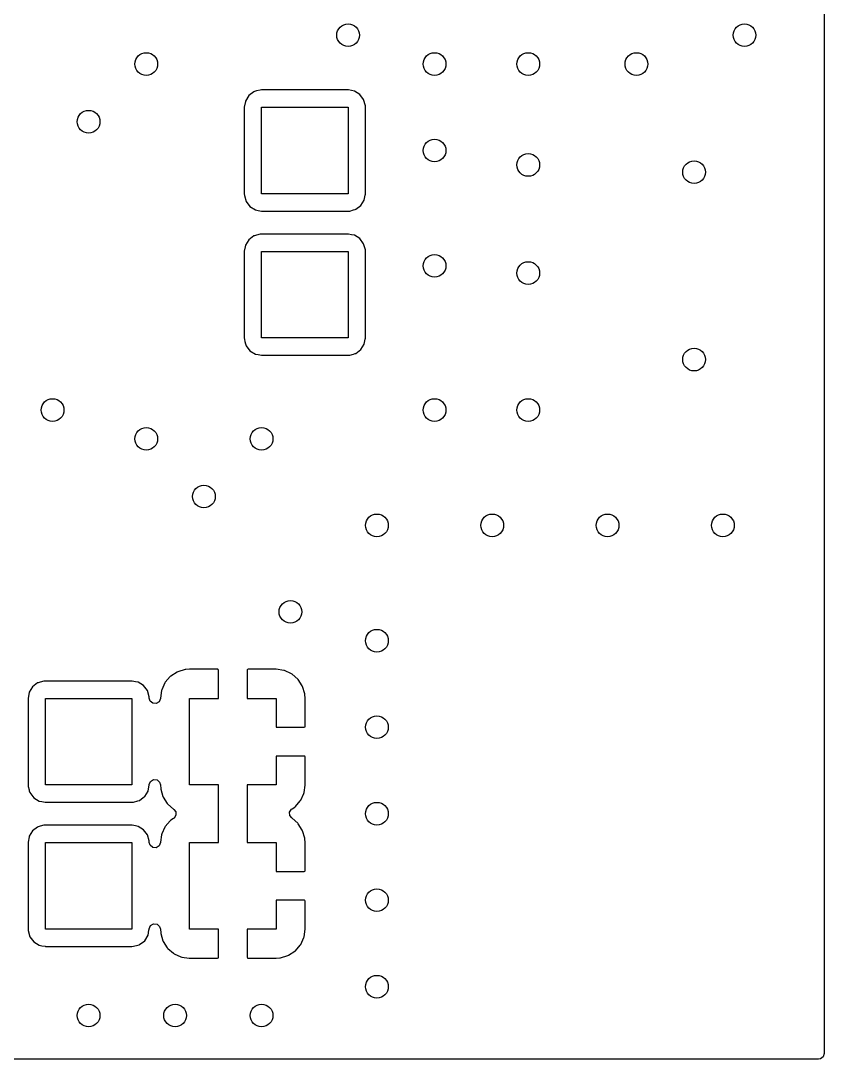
# Model space of a CAD drawing. Extents: x 0.03 to 2.37, y 0.03 to 1.57.
# Drawn here: x 1.813 to 2.37, y 0.03 to 0.75 of the extents above; entities that cross this region are included whole.
import ezdxf

# ---------------------------------------------------------------- set-up
doc = ezdxf.new("R2010")
doc.units = 0
doc.header["$MEASUREMENT"] = 0
doc.layers.add('BLACK', color=7, linetype='CONTINUOUS')

msp = doc.modelspace()

# ---------------------------------------------------------------- linework, layer by layer
at = {"layer": 'BLACK', "linetype": 'CONTINUOUS'}
for p, q in [((2.37031, 1.56642), (2.37031, 0.033583)), ((1.97464, 0.700767), (1.97111, 0.698103)), ((1.97499, 0.700865), (1.97464, 0.700767)), ((1.97649, 0.701294), (1.97499, 0.700865)), ((1.97499, 0.700865), (1.97499, 0.700865)), ((1.97889, 0.701976), (1.97649, 0.701294)), ((1.98, 0.702028), (1.97889, 0.701976)), ((2.04, 0.702028), (1.98, 0.702028)), ((2.04018, 0.701994), (2.04, 0.702028)), ((2.04247, 0.701566), (2.04018, 0.701994)), ((2.04018, 0.701994), (2.04018, 0.701994)), ((2.04434, 0.701215), (2.04247, 0.701566)), ((2.0481, 0.698888), (2.04434, 0.701215)), ((2.05077, 0.695361), (2.0481, 0.698888)), ((1.96872, 0.69399), (1.96801, 0.690177)), ((1.96878, 0.694345), (1.96872, 0.69399)), ((1.97111, 0.698103), (1.96878, 0.694345)), ((2.05198, 0.69111), (2.05077, 0.695361)), ((1.96801, 0.690177), (1.96797, 0.69)), ((1.96797, 0.69), (1.96797, 0.63)), ((1.96801, 0.690177), (1.96801, 0.690177)), ((1.98, 0.63), (1.98, 0.69)), ((1.98, 0.69), (2.04, 0.69)), ((2.04, 0.69), (2.04, 0.63)), ((2.05203, 0.69), (2.05198, 0.69111)), ((2.05203, 0.63), (2.05203, 0.69)), ((1.96797, 0.63), (1.96802, 0.62889)), ((1.96802, 0.62889), (1.96923, 0.624639)), ((2.04, 0.63), (1.98, 0.63)), ((2.05122, 0.625655), (2.05186, 0.629115)), ((2.05186, 0.629115), (2.05199, 0.629823)), ((2.05199, 0.629823), (2.05203, 0.63)), ((2.05199, 0.629823), (2.05199, 0.629823)), ((1.96923, 0.624639), (1.9719, 0.621112)), ((1.9719, 0.621112), (1.97566, 0.618785)), ((2.04536, 0.619233), (2.04889, 0.621897)), ((2.04889, 0.621897), (2.05122, 0.625655)), ((1.97566, 0.618785), (1.97753, 0.618434)), ((1.97753, 0.618434), (1.97982, 0.618006)), ((1.97982, 0.618006), (1.97982, 0.618006)), ((1.97982, 0.618006), (1.98, 0.617972)), ((1.98, 0.617972), (2.04, 0.617972)), ((2.04, 0.617972), (2.04111, 0.618024)), ((2.04111, 0.618024), (2.04378, 0.618785)), ((2.04378, 0.618785), (2.04501, 0.619135)), ((2.04501, 0.619135), (2.04536, 0.619233)), ((2.04501, 0.619135), (2.04501, 0.619135)), ((1.97111, 0.598103), (1.96878, 0.594345)), ((1.97464, 0.600767), (1.97111, 0.598103)), ((1.97499, 0.600865), (1.97464, 0.600767)), ((1.97649, 0.601294), (1.97499, 0.600865)), ((1.97499, 0.600865), (1.97499, 0.600865)), ((1.97889, 0.601976), (1.97649, 0.601294)), ((1.98, 0.602028), (1.97889, 0.601976)), ((2.04, 0.602028), (1.98, 0.602028)), ((2.04018, 0.601994), (2.04, 0.602028)), ((2.04247, 0.601566), (2.04018, 0.601994)), ((2.04018, 0.601994), (2.04018, 0.601994)), ((2.04434, 0.601215), (2.04247, 0.601566)), ((2.0481, 0.598888), (2.04434, 0.601215)), ((2.05077, 0.595361), (2.0481, 0.598888)), ((1.96856, 0.593137), (1.96801, 0.590177)), ((1.96878, 0.594345), (1.96856, 0.593137)), ((2.05198, 0.59111), (2.05077, 0.595361)), ((2.05203, 0.59), (2.05198, 0.59111)), ((1.96801, 0.590177), (1.96797, 0.59)), ((1.96797, 0.59), (1.96797, 0.53)), ((1.96801, 0.590177), (1.96801, 0.590177)), ((1.98, 0.53), (1.98, 0.59)), ((1.98, 0.59), (2.04, 0.59)), ((2.04, 0.59), (2.04, 0.53)), ((2.05203, 0.53), (2.05203, 0.59)), ((1.96797, 0.53), (1.96802, 0.52889)), ((1.96802, 0.52889), (1.96842, 0.527499)), ((1.96842, 0.527499), (1.96887, 0.525926)), ((1.96887, 0.525926), (1.96923, 0.524639)), ((2.04, 0.53), (1.98, 0.53)), ((2.05122, 0.525655), (2.05186, 0.529115)), ((2.05186, 0.529115), (2.05199, 0.529823)), ((2.05199, 0.529823), (2.05203, 0.53)), ((2.05199, 0.529823), (2.05199, 0.529823)), ((1.96923, 0.524639), (1.9719, 0.521112)), ((1.9719, 0.521112), (1.97566, 0.518785)), ((1.97566, 0.518785), (1.97753, 0.518434)), ((2.04111, 0.518024), (2.04378, 0.518785)), ((2.04378, 0.518785), (2.04501, 0.519135)), ((2.04501, 0.519135), (2.04536, 0.519233)), ((2.04501, 0.519135), (2.04501, 0.519135)), ((2.04536, 0.519233), (2.04889, 0.521897)), ((2.04889, 0.521897), (2.05122, 0.525655)), ((1.97753, 0.518434), (1.97982, 0.518006)), ((1.97982, 0.518006), (1.97982, 0.518006)), ((1.97982, 0.518006), (1.98, 0.517972)), ((1.98, 0.517972), (2.04, 0.517972)), ((2.04, 0.517972), (2.04111, 0.518024)), ((1.91701, 0.295414), (1.91659, 0.295053)), ((1.92138, 0.298221), (1.91701, 0.295414)), ((1.92188, 0.29845), (1.92138, 0.298221)), ((1.92693, 0.299932), (1.92188, 0.29845)), ((1.92733, 0.300006), (1.92693, 0.299932)), ((1.92993, 0.300192), (1.92733, 0.300006)), ((1.93007, 0.300197), (1.92993, 0.300192)), ((1.94968, 0.300197), (1.93007, 0.300197)), ((1.94984, 0.300079), (1.94968, 0.300197)), ((1.9499, 0.299872), (1.94984, 0.300079)), ((1.95, 0.29958), (1.9499, 0.299872)), ((1.95, 0.28), (1.95, 0.29958)), ((1.97012, 0.300035), (1.97, 0.299872)), ((1.97, 0.299872), (1.97, 0.28)), ((1.97062, 0.300197), (1.97012, 0.300035)), ((1.98986, 0.300197), (1.97062, 0.300197)), ((1.99014, 0.300177), (1.98986, 0.300197)), ((1.99541, 0.299418), (1.99014, 0.300177)), ((1.99594, 0.299263), (1.99541, 0.299418)), ((2.00067, 0.297106), (1.99594, 0.299263)), ((2.00113, 0.296808), (2.00067, 0.297106)), ((2.00505, 0.293409), (2.00113, 0.296808)), ((1.82464, 0.290767), (1.82111, 0.288103)), ((1.82499, 0.290865), (1.82464, 0.290767)), ((1.82649, 0.291294), (1.82499, 0.290865)), ((1.82499, 0.290865), (1.82499, 0.290865)), ((1.82889, 0.291976), (1.82649, 0.291294)), ((1.83, 0.292028), (1.82889, 0.291976)), ((1.89, 0.292028), (1.83, 0.292028)), ((1.89018, 0.291994), (1.89, 0.292028)), ((1.89247, 0.291566), (1.89018, 0.291994)), ((1.89018, 0.291994), (1.89018, 0.291994)), ((1.89434, 0.291215), (1.89247, 0.291566)), ((1.8981, 0.288888), (1.89434, 0.291215)), ((1.90077, 0.285361), (1.8981, 0.288888)), ((1.91289, 0.290666), (1.91074, 0.285944)), ((1.91319, 0.29113), (1.91289, 0.290666)), ((1.91659, 0.295053), (1.91319, 0.29113)), ((2.00541, 0.292992), (2.00505, 0.293409)), ((2.00822, 0.288625), (2.00541, 0.292992)), ((2.00845, 0.288123), (2.00822, 0.288625)), ((1.81872, 0.28399), (1.81801, 0.280177)), ((1.81878, 0.284345), (1.81872, 0.28399)), ((1.82111, 0.288103), (1.81878, 0.284345)), ((1.90198, 0.28111), (1.90077, 0.285361)), ((1.90199, 0.280885), (1.90198, 0.28111)), ((1.91058, 0.285414), (1.90982, 0.280138)), ((1.91074, 0.285944), (1.91058, 0.285414)), ((2.00993, 0.283075), (2.00845, 0.288123)), ((2.01001, 0.282666), (2.00993, 0.283075)), ((2.01019, 0.280069), (2.01001, 0.282666)), ((1.81801, 0.280177), (1.81797, 0.28)), ((1.81797, 0.28), (1.81797, 0.22)), ((1.81801, 0.280177), (1.81801, 0.280177)), ((1.83, 0.22), (1.83, 0.28)), ((1.83, 0.28), (1.89, 0.28)), ((1.89, 0.28), (1.89, 0.22)), ((1.90203, 0.280022), (1.90199, 0.280885)), ((1.90261, 0.278142), (1.90203, 0.280022)), ((1.90445, 0.276591), (1.90261, 0.278142)), ((1.90686, 0.276419), (1.90445, 0.276591)), ((1.9089, 0.277692), (1.90686, 0.276419)), ((1.90981, 0.279924), (1.9089, 0.277692)), ((1.90982, 0.280138), (1.90981, 0.279924)), ((1.93, 0.22), (1.93, 0.28)), ((1.93, 0.28), (1.95, 0.28)), ((1.97, 0.28), (1.99, 0.28)), ((1.99, 0.28), (1.99, 0.26)), ((2.0102, 0.279931), (2.01019, 0.280069)), ((2.0102, 0.260325), (2.0102, 0.279931)), ((1.99, 0.26), (2.00958, 0.26)), ((2.00958, 0.26), (2.01008, 0.260162)), ((2.01008, 0.260162), (2.0102, 0.260325)), ((1.99, 0.24), (1.99, 0.22)), ((2.00987, 0.24), (1.99, 0.24)), ((2.01003, 0.239882), (2.00987, 0.24)), ((2.0102, 0.239383), (2.01003, 0.239882)), ((2.0102, 0.220139), (2.0102, 0.239383)), ((1.90298, 0.222419), (1.90505, 0.223649)), ((1.90505, 0.223649), (1.90745, 0.223427)), ((1.90745, 0.223427), (1.90926, 0.221837)), ((1.81797, 0.22), (1.81802, 0.21889)), ((1.81802, 0.21889), (1.81871, 0.216491)), ((1.81871, 0.216491), (1.81886, 0.215944)), ((1.89, 0.22), (1.83, 0.22)), ((1.90122, 0.215655), (1.90177, 0.2186)), ((1.90177, 0.2186), (1.90199, 0.219823)), ((1.90199, 0.219823), (1.90203, 0.22)), ((1.90199, 0.219823), (1.90199, 0.219823)), ((1.90203, 0.220206), (1.90298, 0.222419)), ((1.90203, 0.22018), (1.90203, 0.220206)), ((1.90203, 0.22), (1.90203, 0.22018)), ((1.90926, 0.221837), (1.9098, 0.22)), ((1.9098, 0.22), (1.9098, 0.22)), ((1.9098, 0.22), (1.9098, 0.219994)), ((1.9098, 0.219994), (1.90981, 0.219986)), ((1.90981, 0.219986), (1.90981, 0.219931)), ((1.90981, 0.219931), (1.90999, 0.217334)), ((1.90999, 0.217334), (1.91007, 0.216925)), ((1.91007, 0.216925), (1.91155, 0.211877)), ((1.95, 0.22), (1.93, 0.22)), ((1.95, 0.18), (1.95, 0.22)), ((1.99, 0.22), (1.97, 0.22)), ((1.97, 0.22), (1.97, 0.18)), ((2.00942, 0.214586), (2.01018, 0.219862)), ((2.01018, 0.219862), (2.0102, 0.220139)), ((1.81886, 0.215944), (1.81923, 0.214639)), ((1.81923, 0.214639), (1.8219, 0.211112)), ((1.8219, 0.211112), (1.82566, 0.208785)), ((1.89408, 0.20887), (1.89501, 0.209135)), ((1.89501, 0.209135), (1.89536, 0.209233)), ((1.89501, 0.209135), (1.89501, 0.209135)), ((1.89536, 0.209233), (1.89793, 0.211173)), ((1.89793, 0.211173), (1.8986, 0.211679)), ((1.8986, 0.211679), (1.89889, 0.211897)), ((1.8986, 0.211679), (1.8986, 0.211679)), ((1.89889, 0.211897), (1.90122, 0.215655)), ((1.91155, 0.211877), (1.91178, 0.211375)), ((1.91178, 0.211375), (1.91459, 0.207008)), ((2.00681, 0.20887), (2.00711, 0.209334)), ((2.00711, 0.209334), (2.00926, 0.214056)), ((2.00926, 0.214056), (2.00942, 0.214586)), ((1.82566, 0.208785), (1.82753, 0.208434)), ((1.82753, 0.208434), (1.82982, 0.208006)), ((1.82982, 0.208006), (1.82982, 0.208006)), ((1.82982, 0.208006), (1.83, 0.207972)), ((1.83, 0.207972), (1.89, 0.207972)), ((1.89, 0.207972), (1.89111, 0.208024)), ((1.89111, 0.208024), (1.89408, 0.20887)), ((1.91459, 0.207008), (1.91495, 0.206591)), ((1.91495, 0.206591), (1.91887, 0.203192)), ((1.91887, 0.203192), (1.91889, 0.20318)), ((1.91889, 0.20318), (1.9189, 0.203166)), ((1.9189, 0.203166), (1.91908, 0.203009)), ((1.91908, 0.203009), (1.91905, 0.202978)), ((1.91905, 0.202978), (1.92041, 0.201315)), ((1.99945, 0.20109), (2.00075, 0.203116)), ((2.00075, 0.203116), (2.00111, 0.203378)), ((2.00111, 0.203378), (2.00299, 0.204586)), ((2.00299, 0.204586), (2.00341, 0.204947)), ((2.00341, 0.204947), (2.00681, 0.20887)), ((1.91659, 0.195053), (1.91319, 0.19113)), ((1.91701, 0.195414), (1.91659, 0.195053)), ((1.91889, 0.196622), (1.91701, 0.195414)), ((1.91925, 0.196884), (1.91889, 0.196622)), ((1.92055, 0.19891), (1.91925, 0.196884)), ((1.92041, 0.201315), (1.92055, 0.19891)), ((1.99959, 0.198685), (1.99945, 0.20109)), ((2.00095, 0.197022), (1.99959, 0.198685)), ((2.00092, 0.196991), (2.00095, 0.197022)), ((2.0011, 0.196834), (2.00092, 0.196991)), ((2.00111, 0.19682), (2.0011, 0.196834)), ((2.00113, 0.196808), (2.00111, 0.19682)), ((2.00505, 0.193409), (2.00113, 0.196808)), ((1.82111, 0.188103), (1.81878, 0.184345)), ((1.82464, 0.190767), (1.82111, 0.188103)), ((1.82499, 0.190865), (1.82464, 0.190767)), ((1.82649, 0.191294), (1.82499, 0.190865)), ((1.82499, 0.190865), (1.82499, 0.190865)), ((1.82889, 0.191976), (1.82649, 0.191294)), ((1.83, 0.192028), (1.82889, 0.191976)), ((1.89, 0.192028), (1.83, 0.192028)), ((1.89018, 0.191994), (1.89, 0.192028)), ((1.89247, 0.191566), (1.89018, 0.191994)), ((1.89018, 0.191994), (1.89018, 0.191994)), ((1.89434, 0.191215), (1.89247, 0.191566)), ((1.8981, 0.188888), (1.89434, 0.191215)), ((1.90077, 0.185361), (1.8981, 0.188888)), ((1.91289, 0.190666), (1.91074, 0.185944)), ((1.91319, 0.19113), (1.91289, 0.190666)), ((2.00541, 0.192992), (2.00505, 0.193409)), ((2.00822, 0.188625), (2.00541, 0.192992)), ((2.00845, 0.188123), (2.00822, 0.188625)), ((2.00993, 0.183075), (2.00845, 0.188123)), ((1.81801, 0.180177), (1.81797, 0.18)), ((1.81872, 0.18399), (1.81801, 0.180177)), ((1.81801, 0.180177), (1.81801, 0.180177)), ((1.81878, 0.184345), (1.81872, 0.18399)), ((1.90198, 0.18111), (1.90077, 0.185361)), ((1.90199, 0.180885), (1.90198, 0.18111)), ((1.90203, 0.180022), (1.90199, 0.180885)), ((1.90982, 0.180138), (1.90981, 0.179924)), ((1.91058, 0.185414), (1.90982, 0.180138)), ((1.91074, 0.185944), (1.91058, 0.185414)), ((2.01001, 0.182666), (2.00993, 0.183075)), ((2.01019, 0.180069), (2.01001, 0.182666)), ((1.81797, 0.18), (1.81797, 0.12)), ((1.83, 0.12), (1.83, 0.18)), ((1.83, 0.18), (1.89, 0.18)), ((1.89, 0.18), (1.89, 0.12)), ((1.90261, 0.178142), (1.90203, 0.180022)), ((1.90445, 0.176591), (1.90261, 0.178142)), ((1.90686, 0.176419), (1.90445, 0.176591)), ((1.9089, 0.177692), (1.90686, 0.176419)), ((1.90981, 0.179924), (1.9089, 0.177692)), ((1.93, 0.12), (1.93, 0.18)), ((1.93, 0.18), (1.95, 0.18)), ((1.97, 0.18), (1.99, 0.18)), ((1.99, 0.18), (1.99, 0.16)), ((2.0102, 0.179931), (2.01019, 0.180069)), ((2.0102, 0.160325), (2.0102, 0.179931)), ((1.99, 0.16), (2.00958, 0.16)), ((2.00958, 0.16), (2.01008, 0.160162)), ((2.01008, 0.160162), (2.0102, 0.160325)), ((1.99, 0.14), (1.99, 0.12)), ((2.00987, 0.14), (1.99, 0.14)), ((2.01003, 0.139882), (2.00987, 0.14)), ((2.0102, 0.139383), (2.01003, 0.139882)), ((2.0102, 0.120139), (2.0102, 0.139383)), ((1.90298, 0.122419), (1.90505, 0.123649)), ((1.90505, 0.123649), (1.90745, 0.123427)), ((1.90745, 0.123427), (1.90926, 0.121837)), ((1.81797, 0.12), (1.81802, 0.11889)), ((1.81802, 0.11889), (1.81923, 0.114639)), ((1.89, 0.12), (1.83, 0.12)), ((1.89889, 0.111897), (1.90122, 0.115655)), ((1.90122, 0.115655), (1.90186, 0.119115)), ((1.90186, 0.119115), (1.90199, 0.119823)), ((1.90199, 0.119823), (1.90203, 0.12)), ((1.90199, 0.119823), (1.90199, 0.119823)), ((1.90203, 0.120206), (1.90298, 0.122419)), ((1.90203, 0.12018), (1.90203, 0.120206)), ((1.90203, 0.12), (1.90203, 0.12018)), ((1.90926, 0.121837), (1.9098, 0.12)), ((1.9098, 0.12), (1.9098, 0.12)), ((1.9098, 0.12), (1.9098, 0.119994)), ((1.9098, 0.119994), (1.90981, 0.119986)), ((1.90981, 0.119986), (1.90981, 0.119931)), ((1.90981, 0.119931), (1.90999, 0.117334)), ((1.90999, 0.117334), (1.91007, 0.116925)), ((1.91007, 0.116925), (1.91155, 0.111877)), ((1.95, 0.12), (1.93, 0.12)), ((1.95, 0.100128), (1.95, 0.12)), ((1.99, 0.12), (1.97, 0.12)), ((1.97, 0.12), (1.97, 0.10042)), ((2.00942, 0.114586), (2.01018, 0.119862)), ((2.01018, 0.119862), (2.0102, 0.120139)), ((1.81923, 0.114639), (1.8219, 0.111112)), ((1.8219, 0.111112), (1.82566, 0.108785)), ((1.82566, 0.108785), (1.82753, 0.108434)), ((1.82753, 0.108434), (1.82982, 0.108006)), ((1.89111, 0.108024), (1.89408, 0.10887)), ((1.89408, 0.10887), (1.89501, 0.109135)), ((1.89501, 0.109135), (1.89536, 0.109233)), ((1.89501, 0.109135), (1.89501, 0.109135)), ((1.89536, 0.109233), (1.89889, 0.111897)), ((1.91155, 0.111877), (1.91178, 0.111375)), ((1.91178, 0.111375), (1.91459, 0.107008)), ((2.00341, 0.104947), (2.00681, 0.10887)), ((2.00681, 0.10887), (2.00711, 0.109334)), ((2.00711, 0.109334), (2.00926, 0.114056)), ((2.00926, 0.114056), (2.00942, 0.114586)), ((1.82982, 0.108006), (1.82982, 0.108006)), ((1.82982, 0.108006), (1.83, 0.107972)), ((1.83, 0.107972), (1.89, 0.107972)), ((1.89, 0.107972), (1.89111, 0.108024)), ((1.91459, 0.107008), (1.91495, 0.106591)), ((1.91495, 0.106591), (1.91887, 0.103192)), ((1.91887, 0.103192), (1.91933, 0.102894)), ((1.91933, 0.102894), (1.92406, 0.100737)), ((1.99307, 0.100068), (1.99812, 0.10155)), ((1.99812, 0.10155), (1.99862, 0.101779)), ((1.99862, 0.101779), (2.00299, 0.104586)), ((2.00299, 0.104586), (2.00341, 0.104947)), ((1.92406, 0.100737), (1.92459, 0.100582)), ((1.92459, 0.100582), (1.92986, 0.099823)), ((1.92986, 0.099823), (1.93014, 0.099803)), ((1.93014, 0.099803), (1.94938, 0.099803)), ((1.94938, 0.099803), (1.94988, 0.099965)), ((1.94988, 0.099965), (1.95, 0.100128)), ((1.97, 0.10042), (1.97016, 0.099921)), ((1.97016, 0.099921), (1.97032, 0.099803)), ((1.97032, 0.099803), (1.98993, 0.099803)), ((1.98993, 0.099803), (1.99007, 0.099808)), ((1.99007, 0.099808), (1.99267, 0.099994)), ((1.99267, 0.099994), (1.99307, 0.100068)), ((2.36642, 0.029685), (0.033583, 0.029685)), ((2.36762, 0.029876), (2.36642, 0.029685)), ((2.36957, 0.031292), (2.36762, 0.029876)), ((2.37031, 0.033583), (2.36957, 0.031292))]:
    msp.add_line(p, q, dxfattribs=at)
at = {"layer": 'BLACK'}
for centre in [(2.04, 0.74), (2.315, 0.74), (1.9, 0.72), (2.1, 0.72), (2.165, 0.72), (2.24, 0.72), (1.86, 0.68), (2.1, 0.66), (2.165, 0.65), (2.28, 0.645), (2.1, 0.58), (2.165, 0.575), (2.28, 0.515), (1.835, 0.48), (2.1, 0.48), (2.165, 0.48), (1.9, 0.46), (1.98, 0.46), (1.94, 0.42), (2.06, 0.4), (2.14, 0.4), (2.22, 0.4), (2.3, 0.4), (2, 0.34), (2.06, 0.32), (2.06, 0.26), (2.06, 0.2), (2.06, 0.14), (2.06, 0.08), (1.86, 0.06), (1.92, 0.06), (1.98, 0.06)]:
    msp.add_circle(centre, 0.007874, dxfattribs=at)

doc.saveas('drawing.dxf')
